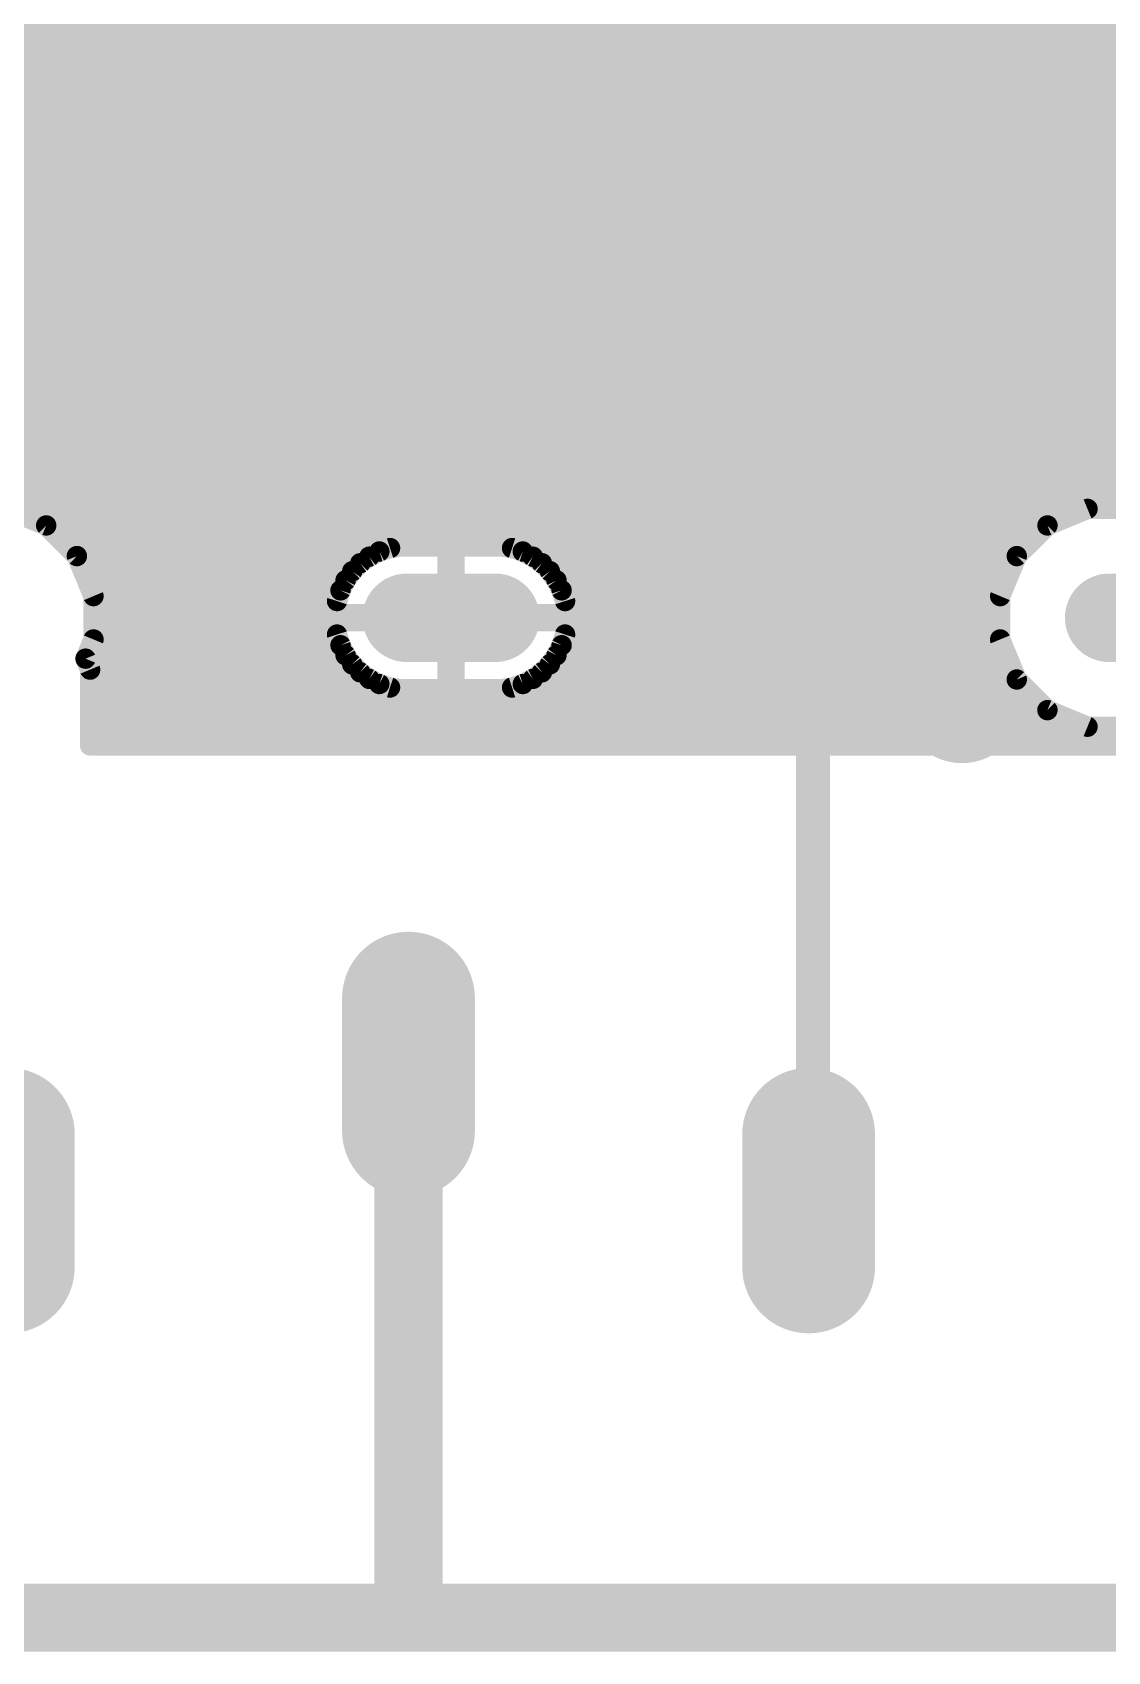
# Model space of a CAD drawing. Header units: millimetres. Extents: x 0 to 653, y 0 to 287.
# Drawn here: x 27.41 to 43.45, y 22.67 to 46.84 of the extents above; entities that cross this region are included whole.
import ezdxf

# ---------------------------------------------------------------- set-up
doc = ezdxf.new("R2010")
doc.units = ezdxf.units.MM
for name, color, linetype in [('16', 7, 'Continuous'), ('17', 7, 'Continuous'), ('18', 7, 'Continuous')]:
    doc.layers.add(name, color=color, linetype=linetype)

# ---------------------------------------------------------------- blocks, each defined once
blk = doc.blocks.new('LONGP100')
at = {"const_width": 1}
blk.add_lwpolyline([(-0.5, 0), (0.5, 0)], dxfattribs=at)
at = {"const_width": 0.5}
for points in [[(-0.5, 0.25, 1), (-0.5, -0.25)], [(0.5, -0.25, 1), (0.5, 0.25)]]:
    blk.add_lwpolyline(points, format="xyb", dxfattribs=at)
blk = doc.blocks.new('ROUNDV')
at = {"const_width": 0.5}
blk.add_lwpolyline([(0, -0.25, 1), (0, 0.25, 1), (0, -0.25)], format="xyb", dxfattribs=at)

msp = doc.modelspace()

# ---------------------------------------------------------------- linework, layer by layer
at = {"layer": '16'}
for points, const_width in [([(1.168, 46.939), (167.958, 46.939)], 0.305), ([(1.168, 46.634), (167.958, 46.634)], 0.305), ([(1.168, 46.33), (167.958, 46.33)], 0.305), ([(1.168, 46.025), (167.958, 46.025)], 0.305), ([(1.168, 45.72), (167.958, 45.72)], 0.305), ([(1.168, 45.415), (167.958, 45.415)], 0.305), ([(1.168, 45.11), (167.958, 45.11)], 0.305), ([(1.168, 44.806), (167.958, 44.806)], 0.305), ([(1.168, 44.501), (167.958, 44.501)], 0.305), ([(1.168, 44.196), (167.958, 44.196)], 0.305), ([(1.168, 43.891), (167.958, 43.891)], 0.305), ([(1.168, 43.586), (167.958, 43.586)], 0.305), ([(1.168, 43.282), (167.958, 43.282)], 0.305), ([(1.168, 42.977), (167.958, 42.977)], 0.305), ([(1.168, 42.672), (167.958, 42.672)], 0.305), ([(6.137, 42.367), (167.958, 42.367)], 0.305), ([(6.442, 42.062), (167.958, 42.062)], 0.305), ([(6.693, 41.758), (167.958, 41.758)], 0.305), ([(6.693, 41.453), (167.958, 41.453)], 0.305), ([(6.693, 41.148), (167.958, 41.148)], 0.305), ([(6.693, 40.843), (167.958, 40.843)], 0.305), ([(6.493, 40.538), (167.958, 40.538)], 0.305), ([(6.188, 40.234), (167.958, 40.234)], 0.305), ([(1.168, 39.929), (167.958, 39.929)], 0.305), ([(27.616, 39.478), (27.019, 39.726)], 0.305), ([(43.149, 39.726), (42.551, 39.478)], 0.305), ([(45.116, 39.726), (43.149, 39.726)], 0.305), ([(27.264, 39.624), (42.904, 39.624)], 0.305), ([(28.073, 39.021), (27.616, 39.478)], 0.305), ([(27.775, 39.319), (42.392, 39.319)], 0.305), ([(42.551, 39.478), (42.094, 39.021)], 0.305), ([(28.321, 38.423), (28.073, 39.021)], 0.305), ([(28.076, 39.014), (32.439, 39.014)], 0.305), ([(32.435, 39.012), (32.3, 38.914)], 0.305), ([(32.585, 39.089), (32.435, 39.012)], 0.305), ([(32.745, 39.141), (32.585, 39.089)], 0.305), ([(32.911, 39.167), (32.745, 39.141)], 0.305), ([(33.604, 39.167), (32.911, 39.167)], 0.305), ([(33.604, 38.151), (33.604, 39.167)], 0.305), ([(33.604, 39.014), (33.706, 39.014)], 0.305), ([(34.399, 39.167), (33.706, 39.167)], 0.305), ([(33.706, 39.167), (33.706, 38.151)], 0.305), ([(34.565, 39.141), (34.399, 39.167)], 0.305), ([(34.725, 39.089), (34.565, 39.141)], 0.305), ([(34.874, 39.012), (34.725, 39.089)], 0.305), ([(34.871, 39.014), (42.091, 39.014)], 0.305), ([(35.01, 38.914), (34.874, 39.012)], 0.305), ([(42.094, 39.021), (41.846, 38.423)], 0.305), ([(32.181, 38.795), (32.082, 38.659)], 0.305), ([(32.3, 38.914), (32.181, 38.795)], 0.305), ([(35.129, 38.795), (35.01, 38.914)], 0.305), ([(35.228, 38.659), (35.129, 38.795)], 0.305), ([(28.202, 38.71), (32.119, 38.71)], 0.305), ([(32.082, 38.659), (32.006, 38.51)], 0.305), ([(33.604, 38.71), (33.706, 38.71)], 0.305), ([(35.191, 38.71), (41.965, 38.71)], 0.305), ([(35.304, 38.51), (35.228, 38.659)], 0.305), ([(28.321, 37.777), (28.321, 38.423)], 0.305), ([(28.321, 38.405), (31.972, 38.405)], 0.305), ([(31.954, 38.35), (31.928, 38.184)], 0.305), ([(32.006, 38.51), (31.954, 38.35)], 0.305), ([(33.604, 38.405), (33.706, 38.405)], 0.305), ([(35.356, 38.35), (35.304, 38.51)], 0.305), ([(35.338, 38.405), (41.846, 38.405)], 0.305), ([(35.382, 38.184), (35.356, 38.35)], 0.305), ([(41.846, 38.423), (41.846, 37.777)], 0.305), ([(28.321, 38.1), (33.604, 38.1)], 0.305), ([(31.928, 38.184), (31.928, 38.151)], 0.305), ([(31.928, 38.151), (33.604, 38.151)], 0.305), ([(33.604, 38.049), (31.928, 38.049)], 0.305), ([(31.928, 38.049), (31.928, 38.016)], 0.305), ([(33.604, 38.151), (33.604, 38.049)], 0.305), ([(33.706, 38.151), (33.604, 38.151)], 0.305), ([(33.604, 37.033), (33.604, 38.049)], 0.305), ([(33.604, 38.049), (33.706, 38.049)], 0.305), ([(33.706, 38.049), (33.706, 38.151)], 0.305), ([(33.706, 38.151), (35.382, 38.151)], 0.305), ([(33.706, 38.1), (41.846, 38.1)], 0.305), ([(33.706, 38.049), (33.706, 37.033)], 0.305), ([(35.382, 38.049), (33.706, 38.049)], 0.305), ([(35.382, 38.151), (35.382, 38.184)], 0.305), ([(35.382, 38.016), (35.382, 38.049)], 0.305), ([(28.321, 37.795), (31.972, 37.795)], 0.305), ([(31.928, 38.016), (31.954, 37.85)], 0.305), ([(31.954, 37.85), (32.006, 37.691)], 0.305), ([(33.604, 37.795), (33.706, 37.795)], 0.305), ([(35.304, 37.691), (35.356, 37.85)], 0.305), ([(35.338, 37.795), (41.846, 37.795)], 0.305), ([(35.356, 37.85), (35.382, 38.016)], 0.305), ([(28.202, 37.49), (28.321, 37.777)], 0.305), ([(32.006, 37.691), (32.082, 37.541)], 0.305), ([(35.228, 37.541), (35.304, 37.691)], 0.305), ([(41.846, 37.777), (42.094, 37.179)], 0.305), ([(28.27, 37.327), (28.202, 37.49)], 0.305), ([(28.202, 37.49), (32.119, 37.49)], 0.305), ([(28.27, 36.195), (28.27, 37.327)], 0.305), ([(32.082, 37.541), (32.181, 37.405)], 0.305), ([(32.181, 37.405), (32.3, 37.286)], 0.305), ([(33.604, 37.49), (33.706, 37.49)], 0.305), ([(35.01, 37.286), (35.129, 37.405)], 0.305), ([(35.129, 37.405), (35.228, 37.541)], 0.305), ([(35.191, 37.49), (41.965, 37.49)], 0.305), ([(28.27, 37.186), (32.439, 37.186)], 0.305), ([(32.3, 37.286), (32.435, 37.188)], 0.305), ([(32.435, 37.188), (32.585, 37.111)], 0.305), ([(32.585, 37.111), (32.745, 37.059)], 0.305), ([(33.604, 37.186), (33.706, 37.186)], 0.305), ([(34.565, 37.059), (34.725, 37.111)], 0.305), ([(34.725, 37.111), (34.874, 37.188)], 0.305), ([(34.871, 37.186), (42.091, 37.186)], 0.305), ([(34.874, 37.188), (35.01, 37.286)], 0.305), ([(42.094, 37.179), (42.551, 36.722)], 0.305), ([(28.27, 36.881), (42.392, 36.881)], 0.305), ([(32.745, 37.059), (32.911, 37.033)], 0.305), ([(32.911, 37.033), (33.604, 37.033)], 0.305), ([(33.706, 37.033), (34.399, 37.033)], 0.305), ([(34.399, 37.033), (34.565, 37.059)], 0.305), ([(39.053, 29.464), (39.053, 36.83)], 0.508), ([(42.551, 36.722), (43.149, 36.474)], 0.305), ([(28.27, 36.576), (42.904, 36.576)], 0.305), ([(43.149, 36.474), (43.929, 36.474)], 0.305), ([(28.27, 36.271), (43.929, 36.271)], 0.305), ([(43.929, 36.195), (28.27, 36.195)], 0.305), ([(33.02, 31.433), (33.02, 23.177)], 1.016), ([(38.989, 29.401), (39.053, 29.464)], 0.406), ([(14.922, 23.177), (33.02, 23.177)], 1.016), ([(33.02, 23.177), (51.117, 23.177)], 1.016)]:
    msp.add_lwpolyline(points, dxfattribs=dict(at, const_width=const_width))
for points, const_width in [([(43.149, 39.802, 1), (43.149, 39.649)], 0.152), ([(43.178, 39.655, 1), (43.12, 39.796)], 0.152), ([(42.904, 39.548, 1), (42.904, 39.7)], 0.152), ([(27.67, 39.532, 1), (27.562, 39.424)], 0.152), ([(27.587, 39.408, 1), (27.645, 39.548)], 0.152), ([(27.775, 39.395, 1), (27.775, 39.243)], 0.152), ([(42.392, 39.243, 1), (42.392, 39.395)], 0.152), ([(42.522, 39.548, 1), (42.58, 39.408)], 0.152), ([(42.605, 39.424, 1), (42.497, 39.532)], 0.152), ([(28.144, 39.05, 1), (28.003, 38.992)], 0.152), ([(28.076, 39.091, 1), (28.076, 38.938)], 0.152), ([(32.401, 39.08, 1), (32.47, 38.944)], 0.152), ([(32.48, 38.951, 1), (32.391, 39.074)], 0.152), ([(32.439, 38.938, 1), (32.439, 39.091)], 0.152), ([(32.562, 39.161, 1), (32.609, 39.016)], 0.152), ([(32.62, 39.021, 1), (32.55, 39.157)], 0.152), ([(32.733, 39.216, 1), (32.757, 39.065)], 0.152), ([(32.768, 39.068, 1), (32.721, 39.213)], 0.152), ([(32.911, 39.243, 1), (32.911, 39.091)], 0.152), ([(32.923, 39.092, 1), (32.899, 39.242)], 0.152), ([(33.68, 39.167, 1), (33.528, 39.167)], 0.152), ([(33.604, 39.091, 1), (33.604, 38.938)], 0.152), ([(33.604, 39.091, 1), (33.604, 39.243)], 0.152), ([(33.706, 39.243, 1), (33.706, 39.091)], 0.152), ([(33.782, 39.167, 1), (33.63, 39.167)], 0.152), ([(33.706, 38.938, 1), (33.706, 39.091)], 0.152), ([(34.411, 39.242, 1), (34.387, 39.092)], 0.152), ([(34.399, 39.091, 1), (34.399, 39.243)], 0.152), ([(34.589, 39.213, 1), (34.542, 39.068)], 0.152), ([(34.553, 39.065, 1), (34.577, 39.216)], 0.152), ([(34.76, 39.157, 1), (34.69, 39.021)], 0.152), ([(34.701, 39.016, 1), (34.748, 39.161)], 0.152), ([(34.871, 39.091, 1), (34.871, 38.938)], 0.152), ([(34.919, 39.074, 1), (34.83, 38.951)], 0.152), ([(34.84, 38.944, 1), (34.909, 39.08)], 0.152), ([(42.164, 38.992, 1), (42.024, 39.05)], 0.152), ([(42.091, 38.938, 1), (42.091, 39.091)], 0.152), ([(28.02, 38.967, 1), (28.127, 39.075)], 0.152), ([(32.127, 38.849, 1), (32.235, 38.741)], 0.152), ([(32.242, 38.75, 1), (32.119, 38.84)], 0.152), ([(32.255, 38.975, 1), (32.344, 38.852)], 0.152), ([(32.353, 38.86, 1), (32.246, 38.968)], 0.152), ([(35.064, 38.968, 1), (34.956, 38.86)], 0.152), ([(34.966, 38.852, 1), (35.055, 38.975)], 0.152), ([(35.191, 38.84, 1), (35.068, 38.75)], 0.152), ([(35.075, 38.741, 1), (35.183, 38.849)], 0.152), ([(42.04, 39.075, 1), (42.148, 38.967)], 0.152), ([(28.202, 38.786, 1), (28.202, 38.633)], 0.152), ([(32.02, 38.704, 1), (32.144, 38.614)], 0.152), ([(32.15, 38.624, 1), (32.014, 38.694)], 0.152), ([(32.119, 38.633, 1), (32.119, 38.786)], 0.152), ([(33.604, 38.786, 1), (33.604, 38.633)], 0.152), ([(33.706, 38.633, 1), (33.706, 38.786)], 0.152), ([(35.191, 38.786, 1), (35.191, 38.633)], 0.152), ([(35.296, 38.694, 1), (35.16, 38.624)], 0.152), ([(35.166, 38.614, 1), (35.289, 38.704)], 0.152), ([(41.965, 38.633, 1), (41.965, 38.786)], 0.152), ([(28.397, 38.423, 1), (28.245, 38.423)], 0.152), ([(28.321, 38.481, 1), (28.321, 38.329)], 0.152), ([(28.251, 38.394, 1), (28.391, 38.453)], 0.152), ([(31.882, 38.373, 1), (32.026, 38.326)], 0.152), ([(32.029, 38.338, 1), (31.879, 38.362)], 0.152), ([(31.938, 38.544, 1), (32.074, 38.475)], 0.152), ([(32.078, 38.486, 1), (31.933, 38.533)], 0.152), ([(31.972, 38.329, 1), (31.972, 38.481)], 0.152), ([(33.604, 38.481, 1), (33.604, 38.329)], 0.152), ([(33.706, 38.329, 1), (33.706, 38.481)], 0.152), ([(35.377, 38.533, 1), (35.232, 38.486)], 0.152), ([(35.236, 38.475, 1), (35.372, 38.544)], 0.152), ([(35.338, 38.481, 1), (35.338, 38.329)], 0.152), ([(35.431, 38.362, 1), (35.281, 38.338)], 0.152), ([(35.283, 38.326, 1), (35.428, 38.373)], 0.152), ([(41.923, 38.423, 1), (41.77, 38.423)], 0.152), ([(41.776, 38.453, 1), (41.917, 38.394)], 0.152), ([(41.846, 38.329, 1), (41.846, 38.481)], 0.152), ([(28.321, 38.176, 1), (28.321, 38.024)], 0.152), ([(32.004, 38.184, 1), (31.852, 38.184)], 0.152), ([(31.928, 38.227, 1), (31.928, 38.075)], 0.152), ([(31.852, 38.196, 1), (32.003, 38.172)], 0.152), ([(31.852, 38.151, 1), (32.004, 38.151)], 0.152), ([(31.928, 38.125, 1), (31.928, 37.973)], 0.152), ([(32.004, 38.049, 1), (31.852, 38.049)], 0.152), ([(33.68, 38.151, 1), (33.528, 38.151)], 0.152), ([(33.604, 38.227, 1), (33.604, 38.075)], 0.152), ([(33.528, 38.151, 1), (33.68, 38.151)], 0.152), ([(33.68, 38.049, 1), (33.528, 38.049)], 0.152), ([(33.604, 38.125, 1), (33.604, 37.973)], 0.152), ([(33.604, 38.075, 1), (33.604, 38.227)], 0.152), ([(33.604, 38.024, 1), (33.604, 38.176)], 0.152), ([(33.604, 37.973, 1), (33.604, 38.125)], 0.152), ([(33.782, 38.151, 1), (33.63, 38.151)], 0.152), ([(33.706, 38.227, 1), (33.706, 38.075)], 0.152), ([(33.706, 38.176, 1), (33.706, 38.024)], 0.152), ([(33.63, 38.151, 1), (33.782, 38.151)], 0.152), ([(33.782, 38.049, 1), (33.63, 38.049)], 0.152), ([(33.706, 38.125, 1), (33.706, 37.973)], 0.152), ([(33.706, 38.075, 1), (33.706, 38.227)], 0.152), ([(33.706, 37.973, 1), (33.706, 38.125)], 0.152), ([(35.458, 38.184, 1), (35.306, 38.184)], 0.152), ([(35.306, 38.151, 1), (35.458, 38.151)], 0.152), ([(35.458, 38.049, 1), (35.306, 38.049)], 0.152), ([(35.307, 38.172, 1), (35.458, 38.196)], 0.152), ([(35.382, 38.075, 1), (35.382, 38.227)], 0.152), ([(35.382, 37.973, 1), (35.382, 38.125)], 0.152), ([(41.846, 38.024, 1), (41.846, 38.176)], 0.152), ([(28.321, 37.871, 1), (28.321, 37.719)], 0.152), ([(32.003, 38.028, 1), (31.852, 38.004)], 0.152), ([(31.852, 38.016, 1), (32.004, 38.016)], 0.152), ([(32.026, 37.874, 1), (31.882, 37.827)], 0.152), ([(31.972, 37.719, 1), (31.972, 37.871)], 0.152), ([(33.528, 38.049, 1), (33.68, 38.049)], 0.152), ([(33.604, 37.871, 1), (33.604, 37.719)], 0.152), ([(33.63, 38.049, 1), (33.782, 38.049)], 0.152), ([(33.706, 37.719, 1), (33.706, 37.871)], 0.152), ([(35.338, 37.871, 1), (35.338, 37.719)], 0.152), ([(35.428, 37.827, 1), (35.283, 37.874)], 0.152), ([(35.306, 38.016, 1), (35.458, 38.016)], 0.152), ([(35.458, 38.004, 1), (35.307, 38.028)], 0.152), ([(41.846, 37.719, 1), (41.846, 37.871)], 0.152), ([(28.245, 37.777, 1), (28.397, 37.777)], 0.152), ([(28.391, 37.748, 1), (28.251, 37.806)], 0.152), ([(31.879, 37.838, 1), (32.029, 37.862)], 0.152), ([(32.074, 37.725, 1), (31.938, 37.656)], 0.152), ([(31.933, 37.667, 1), (32.078, 37.714)], 0.152), ([(35.232, 37.714, 1), (35.377, 37.667)], 0.152), ([(35.372, 37.656, 1), (35.236, 37.725)], 0.152), ([(35.281, 37.862, 1), (35.431, 37.838)], 0.152), ([(41.917, 37.806, 1), (41.776, 37.748)], 0.152), ([(41.77, 37.777, 1), (41.923, 37.777)], 0.152), ([(28.273, 37.519, 1), (28.132, 37.461)], 0.152), ([(28.202, 37.567, 1), (28.202, 37.414)], 0.152), ([(28.132, 37.519, 1), (28.273, 37.461)], 0.152), ([(28.346, 37.327, 1), (28.194, 37.327)], 0.152), ([(32.144, 37.586, 1), (32.02, 37.496)], 0.152), ([(32.014, 37.506, 1), (32.15, 37.575)], 0.152), ([(32.235, 37.459, 1), (32.127, 37.351)], 0.152), ([(32.119, 37.414, 1), (32.119, 37.567)], 0.152), ([(32.119, 37.36, 1), (32.242, 37.45)], 0.152), ([(33.604, 37.567, 1), (33.604, 37.414)], 0.152), ([(33.706, 37.414, 1), (33.706, 37.567)], 0.152), ([(35.068, 37.45, 1), (35.191, 37.36)], 0.152), ([(35.183, 37.351, 1), (35.075, 37.459)], 0.152), ([(35.191, 37.567, 1), (35.191, 37.414)], 0.152), ([(35.16, 37.575, 1), (35.296, 37.506)], 0.152), ([(35.289, 37.496, 1), (35.166, 37.586)], 0.152), ([(41.965, 37.414, 1), (41.965, 37.567)], 0.152), ([(28.27, 37.262, 1), (28.27, 37.109)], 0.152), ([(28.2, 37.297, 1), (28.341, 37.356)], 0.152), ([(32.344, 37.348, 1), (32.255, 37.225)], 0.152), ([(32.246, 37.232, 1), (32.353, 37.34)], 0.152), ([(32.47, 37.255, 1), (32.401, 37.12)], 0.152), ([(32.391, 37.126, 1), (32.48, 37.249)], 0.152), ([(32.439, 37.109, 1), (32.439, 37.262)], 0.152), ([(32.609, 37.184, 1), (32.562, 37.039)], 0.152), ([(32.55, 37.044, 1), (32.62, 37.179)], 0.152), ([(33.604, 37.262, 1), (33.604, 37.109)], 0.152), ([(33.706, 37.109, 1), (33.706, 37.262)], 0.152), ([(34.69, 37.179, 1), (34.76, 37.044)], 0.152), ([(34.748, 37.039, 1), (34.701, 37.184)], 0.152), ([(34.871, 37.262, 1), (34.871, 37.109)], 0.152), ([(34.83, 37.249, 1), (34.919, 37.126)], 0.152), ([(34.909, 37.12, 1), (34.84, 37.255)], 0.152), ([(34.956, 37.34, 1), (35.064, 37.232)], 0.152), ([(35.055, 37.225, 1), (34.966, 37.348)], 0.152), ([(42.148, 37.233, 1), (42.04, 37.125)], 0.152), ([(42.024, 37.15, 1), (42.164, 37.208)], 0.152), ([(42.091, 37.109, 1), (42.091, 37.262)], 0.152), ([(28.27, 36.957, 1), (28.27, 36.805)], 0.152), ([(32.757, 37.135, 1), (32.733, 36.984)], 0.152), ([(32.721, 36.987, 1), (32.768, 37.132)], 0.152), ([(32.911, 37.109, 1), (32.911, 36.957)], 0.152), ([(32.899, 36.958, 1), (32.923, 37.108)], 0.152), ([(33.528, 37.033, 1), (33.68, 37.033)], 0.152), ([(33.604, 36.957, 1), (33.604, 37.109)], 0.152), ([(33.706, 37.109, 1), (33.706, 36.957)], 0.152), ([(33.63, 37.033, 1), (33.782, 37.033)], 0.152), ([(34.387, 37.108, 1), (34.411, 36.958)], 0.152), ([(34.399, 36.957, 1), (34.399, 37.109)], 0.152), ([(34.542, 37.132, 1), (34.589, 36.987)], 0.152), ([(34.577, 36.984, 1), (34.553, 37.135)], 0.152), ([(39.179, 36.83, 1), (38.925, 36.83)], 0.254), ([(42.392, 36.805, 1), (42.392, 36.957)], 0.152), ([(42.58, 36.792, 1), (42.522, 36.651)], 0.152), ([(42.497, 36.668, 1), (42.605, 36.776)], 0.152), ([(28.27, 36.652, 1), (28.27, 36.5)], 0.152), ([(42.904, 36.5, 1), (42.904, 36.652)], 0.152), ([(43.149, 36.551, 1), (43.149, 36.398)], 0.152), ([(43.12, 36.404, 1), (43.178, 36.545)], 0.152), ([(28.27, 36.347, 1), (28.27, 36.195)], 0.152), ([(28.27, 36.271, 1), (28.27, 36.119)], 0.152), ([(28.194, 36.195, 1), (28.346, 36.195)], 0.152), ([(33.274, 31.433, 1), (32.766, 31.433)], 0.508), ([(38.917, 29.472, 1), (39.061, 29.329)], 0.203), ([(38.925, 29.464, 1), (39.179, 29.464)], 0.254), ([(39.124, 29.392, 1), (38.981, 29.536)], 0.203), ([(33.02, 23.431, 1), (33.02, 22.924)], 0.508), ([(33.02, 22.924, 1), (33.02, 23.431)], 0.508), ([(32.766, 23.177, 1), (33.274, 23.177)], 0.508)]:
    msp.add_lwpolyline(points, format="xyb", dxfattribs=dict(at, const_width=const_width))

# ---------------------------------------------------------------- block references
at = {"layer": '17'}
for p, xscale, yscale, rotation in [((33.655, 38.1), 1.3208, 1.3208, 180), ((33.655, 38.1), 1.3208, 1.3208, 180), ((44.133, 38.1), 1.3208, 1.3208, 180), ((44.133, 38.1), 1.3208, 1.3208, 180), ((33.02, 31.433), 1.9812, 1.9812, 270), ((33.02, 31.433), 1.9812, 1.9812, 270), ((27.051, 29.401), 1.9812, 1.9812, 270), ((27.051, 29.401), 1.9812, 1.9812, 270), ((38.989, 29.401), 1.9812, 1.9812, 270), ((38.989, 29.401), 1.9812, 1.9812, 270)]:
    msp.add_blockref('LONGP100', p, dxfattribs=dict(at, xscale=xscale, yscale=yscale, rotation=rotation))
at = {"layer": '18', "xscale": 1.8, "yscale": 1.8}
msp.add_blockref('ROUNDV', (41.275, 36.83), dxfattribs=at)
msp.add_blockref('ROUNDV', (41.275, 36.83), dxfattribs=at)

doc.saveas('drawing.dxf')
